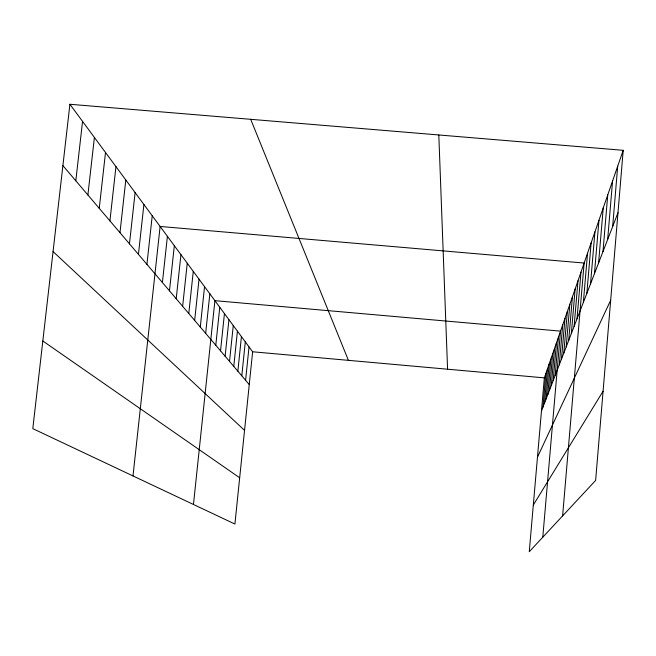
<?xml version="1.0" encoding="UTF-8"?>
<svg xmlns="http://www.w3.org/2000/svg" width="656" height="656" viewBox="0 0 656 656"><rect width="100%" height="100%" fill="white"/><g stroke="black" fill="none" stroke-linecap="round" stroke-linejoin="round"><path stroke-width="0.98" d="M586.849 293.404L591.138 242.835M590.531 283.843L594.935 231.871M594.443 273.732L598.961 220.26M598.584 262.999L603.225 207.96M602.979 251.601L607.751 194.889M607.661 239.473L612.573 180.982M612.655 226.541L617.706 166.157M623.2 150.314L595.632 480.422L529.261 551.729L544.349 377.864L623.2 150.314L69.913 104.271L32.8 428.639L234.914 524.046L252.634 351.78L69.913 104.271M546.128 398.905L549.146 364.006M547.793 394.584L550.868 359.037M549.523 390.107L552.655 353.887M551.319 385.441L554.509 348.533M553.188 380.595L556.436 342.957M555.14 375.552L558.445 337.168M542.791 537.182L560.536 331.132L214.906 300.669L193.463 504.472M559.281 364.834L562.717 324.843M561.479 359.119L564.988 318.291M563.783 353.158L567.366 311.436M566.185 346.926L569.843 304.286M568.703 340.407L572.434 296.799M571.335 333.584L575.156 288.952M574.098 326.426L578.002 280.735M577.001 318.914L580.995 272.109M562.61 515.903L584.135 263.048L160.121 226.459L133.004 475.936M583.356 302.449L587.538 253.216M542.971 407.089L545.89 373.403M544.521 403.071L547.489 368.787M241.793 375.798L245.303 341.85M245.59 380.267L249.034 346.901M215.783 345.245L219.768 307.262M220.547 350.837L224.442 313.593M225.123 356.216L228.936 319.677M229.526 361.39L233.265 325.54M233.774 366.376L237.423 331.173M237.857 371.173L241.433 336.61M188.78 313.511L193.274 271.371M194.652 320.415L199.039 279.177M200.277 327.024L204.549 286.647M205.664 333.346L209.838 293.806M162.401 282.523L167.403 236.324M169.469 290.821L174.332 245.713M176.21 298.742L180.941 254.667M182.639 306.295L187.247 263.204M138.432 254.356L143.902 204.492M146.928 264.335L152.225 215.767M109.921 220.859L115.964 166.649M119.974 232.667L125.813 179.99M129.462 243.819L135.111 192.585M87.896 194.98L94.398 137.432M99.245 208.313L105.509 152.487M75.809 180.777L82.558 121.393M541.471 410.959L617.993 212.716M537.461 457.175L610.687 300.194M533.312 505.038L603.085 391.206M252.634 351.78L544.349 377.864M42.829 340.989L239.67 477.781M53.062 251.568L244.549 430.369M62.894 165.607L249.264 384.58M250.699 119.318L348.402 360.341M438.807 134.964L447.581 369.213"/></g></svg>
